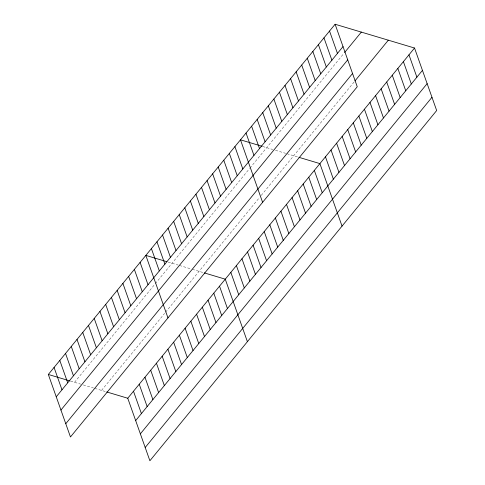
<?xml version="1.0" encoding="UTF-8"?>
<svg xmlns="http://www.w3.org/2000/svg" width="485" height="485" viewBox="0 0 485 485"><rect width="100%" height="100%" fill="white"/><g stroke="black" fill="none" stroke-linecap="round" stroke-linejoin="round"><path stroke-width="0.36" stroke-dasharray="2.42 1.82" d="M74.544 382.313L154.842 284.252M155.315 283.67L249.52 168.628M249.981 168.065L343.689 53.629M101.547 390.401L164.639 313.352M165.591 312.182L259.36 197.68M261.215 195.413L353.995 82.11M262.749 146.494L272.758 149.489M275.462 150.295L285.586 153.327M286.938 153.733L298.93 157.328M168.113 262.064L178.122 265.059M179.474 265.465L191.623 269.102M192.302 269.302L204.294 272.897M70.61 381.137L80.619 384.132M83.317 384.938L93.447 387.97M94.793 388.376L106.136 391.771"/><path stroke-width="0.73" d="M335.111 24.25L357.245 86.754L70.464 436.967L48.33 374.462L335.111 24.25L414.536 48.033L436.67 110.538L149.889 460.75L127.755 398.246L106.791 391.965M56.242 396.809L343.022 46.596M344.617 52.495L361.319 32.101M60.934 410.061L347.715 59.849M65.772 423.714L352.553 73.502M354.923 80.977L388.327 40.182M127.755 398.246L414.536 48.033M135.673 420.592L422.447 70.38M140.365 433.845L427.139 83.632M145.197 447.497L431.977 97.285M262.094 146.294L240.475 139.819L262.603 202.324M298.93 157.328L319.9 163.603L342.034 226.107M166.804 261.67L145.833 255.389L167.968 317.893M204.294 272.897L225.264 279.172L247.398 341.676M48.33 374.462L69.955 380.937M408.97 54.829L416.882 77.176M403.405 61.631L411.316 83.972M397.833 68.427L405.745 90.774M392.268 75.223L400.18 97.57M386.703 82.026L394.614 104.366M381.137 88.822L389.049 111.168M375.566 95.624L383.477 117.964M370 102.42L377.912 124.766M364.435 109.216L372.347 131.562M329.539 31.046L337.457 53.392M358.87 116.018L366.781 138.358M323.974 37.848L331.886 60.188M353.298 122.814L361.21 145.16M318.409 44.644L326.32 66.991M347.733 129.61L355.644 151.957M312.843 51.44L320.755 73.787M342.167 136.412L350.079 158.753M307.272 58.242L315.189 80.583M336.602 143.208L344.514 165.555M301.706 65.038L309.618 87.385M331.031 150.004L338.942 172.351M296.141 71.841L304.053 94.181M325.465 156.807L333.377 179.147M290.576 78.637L298.487 100.983M285.004 85.433L292.922 107.779M314.335 170.405L322.246 192.745M279.439 92.235L287.35 114.575M308.763 177.201L316.675 199.547M273.873 99.031L281.785 121.377M303.198 183.997L311.109 206.343M268.308 105.827L276.22 128.173M297.632 190.799L305.544 213.139M262.737 112.629L270.654 134.969M292.067 197.595L299.979 219.941M257.171 119.425L265.083 141.772M286.496 204.391L294.407 226.737M251.606 126.221L259.517 148.568M280.93 211.193L288.842 233.534M246.04 133.023L253.952 155.364M275.365 217.989L283.276 240.336M269.799 224.785L277.711 247.132M234.904 146.622L242.815 168.962M264.228 231.587L272.146 253.928M229.338 153.418L237.25 175.758M258.663 238.384L266.574 260.73M223.773 160.214L231.684 182.56M253.097 245.186L261.009 267.526M218.208 167.016L226.119 189.356M247.532 251.982L255.443 274.328M212.636 173.812L220.548 196.158M241.96 258.778L249.878 281.124M207.071 180.608L214.982 202.954M236.395 265.58L244.307 287.92M201.505 187.41L209.417 209.75M230.83 272.376L238.741 294.722M195.94 194.206L203.852 216.552M190.369 201.002L198.28 223.349M219.529 286.18L227.441 308.521M184.803 207.804L192.715 230.145M213.788 293.183L221.706 315.529M179.238 214.6L187.149 236.947M208.053 300.185L215.97 322.531M173.672 221.396L181.584 243.743M202.318 307.193L210.229 329.533M168.101 228.199L176.013 250.539M196.583 314.195L204.494 336.541M162.536 234.995L170.447 257.341M190.847 321.197L198.759 343.544M156.97 241.797L164.882 264.137M185.112 328.206L193.024 350.546M151.405 248.593L159.316 270.939M179.377 335.208L187.289 357.554M173.642 342.21L181.554 364.556M140.098 262.397L148.01 284.737M167.907 349.218L175.819 371.558M134.363 269.399L142.275 291.746M162.172 356.22L170.083 378.567M128.628 276.401L136.54 298.748M156.437 363.223L164.348 385.569M122.893 283.41L130.804 305.75M150.702 370.231L158.613 392.571M117.158 290.412L125.069 312.758M144.966 377.233L152.878 399.579M111.423 297.414L119.334 319.761M139.231 384.235L147.143 406.582M105.688 304.422L113.599 326.763M133.49 391.243L141.408 413.584M99.952 311.425L107.864 333.771M94.217 318.427L102.129 340.773M88.482 325.435L96.394 347.775M82.747 332.437L90.659 354.784M77.006 339.439L84.924 361.786M71.271 346.448L79.188 368.788M65.536 353.45L73.447 375.796M59.8 360.452L67.712 382.798M54.065 367.46L61.977 389.801"/></g></svg>
